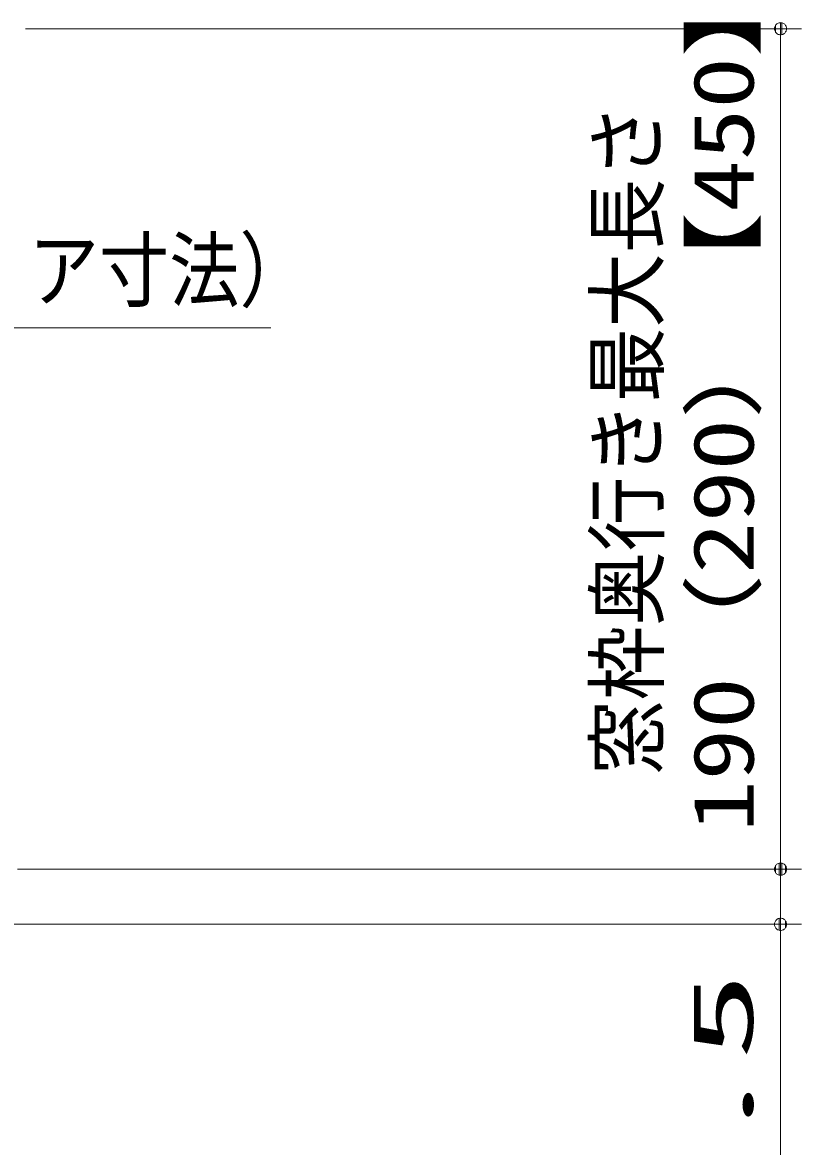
# Model space of a CAD drawing. Units: millimetres on the paper. Extents: x -305 to 305, y -152 to 152.
# Drawn here: x 58.6 to 95.7, y -104.5 to -51 of the extents above; entities that cross this region are included whole.
import ezdxf
from ezdxf.enums import TextEntityAlignment as Align

# ---------------------------------------------------------------- set-up
doc = ezdxf.new("R2010")
doc.units = ezdxf.units.MM
doc.layers.add('0-1_RV', color=7, linetype='Continuous', lineweight=9)
doc.layers.add('0-2_0', color=7, linetype='Continuous', lineweight=9)
doc.styles.add('ＭＳ ゴシック', font='')
doc.styles.get('ＭＳ ゴシック').set_extended_font_data('MS Gothic')

# ---------------------------------------------------------------- blocks, each defined once
blk = doc.blocks.new('_DOTSMALL')
at = {"layer": '0-2_0'}
for p, q in [((0.0746, 0.1), (-0.0746, 0.1)), ((0.1223, -0.0248), (-0.1223, -0.0248))]:
    blk.add_line(p, q, dxfattribs=at)
for points in [[(0.125, 0), (0.124, 0.0157), (0.1211, 0.0311), (0.1162, 0.046), (0.1095, 0.0602), (0.1011, 0.0735), (0.0911, 0.0856), (0.0797, 0.0963), (0.067, 0.1055), (0.0532, 0.1131), (0.0386, 0.1189), (0.0234, 0.1228), (0.0078, 0.1248), (-0.0078, 0.1248), (-0.0234, 0.1228), (-0.0386, 0.1189), (-0.0532, 0.1131), (-0.067, 0.1055), (-0.0797, 0.0963), (-0.0911, 0.0856), (-0.1011, 0.0735), (-0.1095, 0.0602), (-0.1162, 0.046), (-0.1211, 0.0311), (-0.124, 0.0157), (-0.125, 0), (0, 0)], [(-0.125, 0), (-0.124, -0.0157), (-0.1211, -0.0311), (-0.1162, -0.046), (-0.1095, -0.0602), (-0.1011, -0.0735), (-0.0911, -0.0856), (-0.0797, -0.0963), (-0.067, -0.1055), (-0.0532, -0.1131), (-0.0386, -0.1189), (-0.0234, -0.1228), (-0.0078, -0.1248), (0.0078, -0.1248), (0.0234, -0.1228), (0.0386, -0.1189), (0.0532, -0.1131), (0.067, -0.1055), (0.0797, -0.0963), (0.0911, -0.0856), (0.1011, -0.0735), (0.1095, -0.0602), (0.1162, -0.046), (0.1211, -0.0311), (0.124, -0.0157), (0.125, 0), (0, 0)]]:
    blk.add_lwpolyline(points, close=True, dxfattribs=at)

msp = doc.modelspace()

# ---------------------------------------------------------------- linework, layer by layer
at = {"layer": '0-1_RV'}
for p, q in [((58.755, -51.302), (95.7, -51.302)), ((94.7, -51.302), (94.7, -91.302)), ((36.585, -65.542), (70.433, -65.542)), ((94.7, -91.607), (94.7, -89.287)), ((58.379, -91.302), (95.7, -91.302)), ((58.755, -91.302), (95.7, -91.302)), ((94.7, -91.302), (94.7, -93.927)), ((41.71, -93.927), (95.7, -93.927)), ((94.7, -93.927), (94.7, -113.997))]:
    msp.add_line(p, q, dxfattribs=at)

# ---------------------------------------------------------------- block references
at = {"layer": '0-1_RV', "xscale": 2.32, "yscale": 2.32}
for p, rotation in [((94.7, -51.302), 90), ((94.7, -91.302), 90), ((94.7, -91.302), 270), ((94.7, -93.927), 270)]:
    msp.add_blockref('_DOTSMALL', p, dxfattribs=dict(at, rotation=rotation))

# ---------------------------------------------------------------- texts
at = {"layer": '0-1_RV', "style": 'ＭＳ ゴシック'}
for s, width, p in [('190（290）【450】', 1.25, (94.285, -89.537)), ('窓枠奥行き最大長さ', 0.9, (89.703, -86.812)), ('10.5', 2.15, (94.255, -113.075))]:
    msp.add_text(s, height=2.889, rotation=90, dxfattribs=dict(at, width=width)).set_placement(p, align=Align.BOTTOM_LEFT)
at = {"layer": '0-1_RV', "style": 'ＭＳ ゴシック', "width": 0.85}
msp.add_text('1（クリア寸法）', height=2.886, dxfattribs=at).set_placement((47.198, -65.097), align=Align.BOTTOM_LEFT)

doc.saveas('drawing.dxf')
